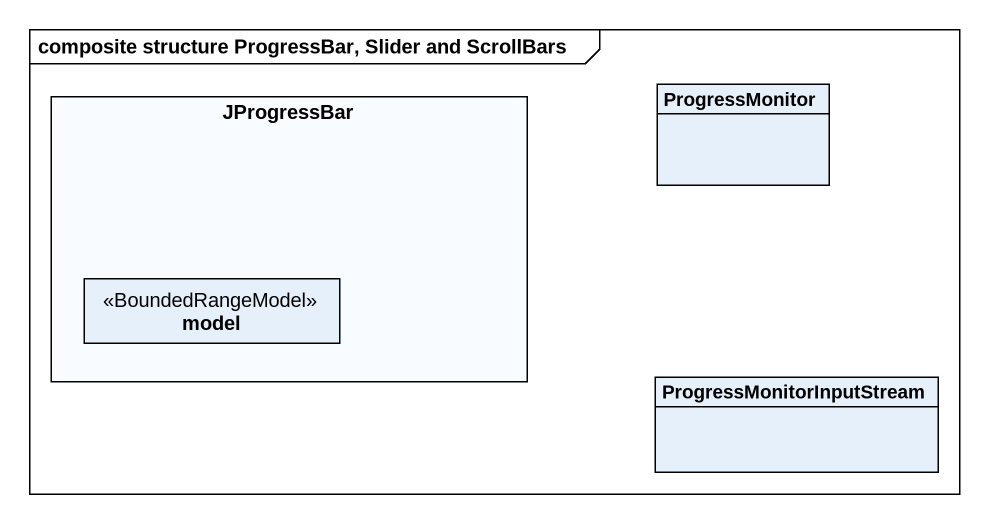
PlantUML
@startuml
mainframe composite structure ProgressBar, Slider and ScrollBars
allowmixing
hide circle
hide empty members
rectangle JProgressBar {
  rectangle model <<BoundedRangeModel>>
}
class ProgressMonitor
class ProgressMonitorInputStream
@enduml
